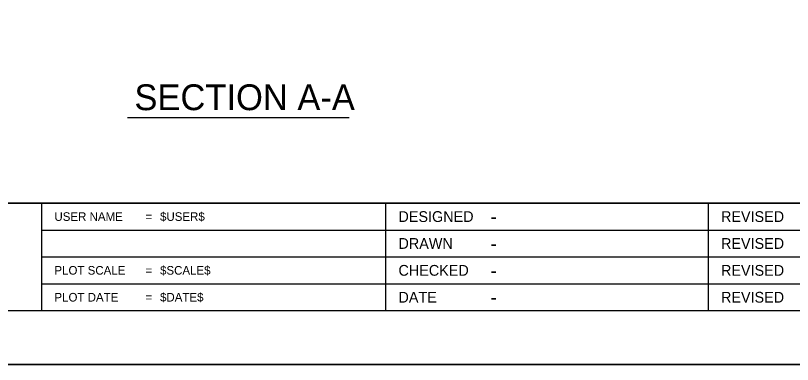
# Model space of a CAD drawing. Extents: x 1875357 to 1890680, y 2257528 to 2269761.
# Drawn here: x 1875594 to 1875955.3, y 2257796.4 to 2257958.6 of the extents above; entities that cross this region are included whole.
import ezdxf

# ---------------------------------------------------------------- set-up
doc = ezdxf.new("R2010")
doc.units = 0
for name, color, linetype in [('Level 24', 7, 'Continuous'), ('Sheets_50 Reference Boundary', 7, 'Continuous'), ('Sheets_General Details', 7, 'Continuous'), ('Sheets_Printer Plotting Border', 7, 'Continuous')]:
    doc.layers.add(name, color=color, linetype=linetype)

msp = doc.modelspace()

# ---------------------------------------------------------------- linework, layer by layer
at = {"layer": 'Level 24'}
msp.add_line((1875646.15, 2257911.22), (1875749.16, 2257911.22), dxfattribs=at)
at = {"layer": 'Sheets_50 Reference Boundary'}
msp.add_lwpolyline([(1875457.4, 2258871.38), (1877032.4, 2258871.38), (1877032.4, 2257871.39), (1875457.4, 2257871.39)], close=True, dxfattribs=at)
at = {"layer": 'Sheets_General Details'}
for p, q in [((1875457.4, 2257871.39), (1877032.4, 2257871.39)), ((1875606.12, 2257871.39), (1875606.12, 2257821.39)), ((1875766.12, 2257871.39), (1875766.12, 2257821.39)), ((1875916.12, 2257871.39), (1875916.12, 2257821.39)), ((1875606.12, 2257858.89), (1876066.12, 2257858.89)), ((1875606.12, 2257846.39), (1876066.12, 2257846.39)), ((1875606.12, 2257833.89), (1876066.12, 2257833.89)), ((1877057.4, 2257796.39), (1875357.4, 2257796.39))]:
    msp.add_line(p, q, dxfattribs=at)
msp.add_lwpolyline([(1875457.4, 2258871.39), (1877032.4, 2258871.39), (1877032.4, 2257821.39), (1875457.4, 2257821.39)], close=True, dxfattribs=at)
at = {"layer": 'Sheets_Printer Plotting Border'}
msp.add_lwpolyline([(1875357.4, 2257796.39), (1877057.4, 2257796.39), (1877057.4, 2258896.39), (1875357.4, 2258896.39)], close=True, dxfattribs=at)

# ---------------------------------------------------------------- texts
at = {"layer": 'Level 24'}
msp.add_text('SECTION A-A', height=12, dxfattribs=at).set_placement((1875649.32, 2257914.61))
at = {"layer": 'Sheets_General Details'}
for s, p in [('USER NAME', (1875612.12, 2257863.14)), ('$USER$', (1875661.23, 2257863.14)), ('=', (1875654.51, 2257863.14)), ('PLOT SCALE', (1875612.12, 2257838.14)), ('=', (1875654.51, 2257838.14)), ('$SCALE$', (1875661.23, 2257838.14)), ('PLOT DATE', (1875612.12, 2257825.64)), ('=', (1875654.51, 2257825.64)), ('$DATE$', (1875661.23, 2257825.64))]:
    msp.add_text(s, height=4, rotation=360, dxfattribs=at).set_placement(p)
for s, height, p in [('DESIGNED', 5, (1875772.12, 2257862.64)), ('REVISED', 5, (1875922.12, 2257862.64)), ('-', 7, (1875814.82, 2257861.64)), ('DRAWN', 5, (1875772.12, 2257850.14)), ('-', 7, (1875814.82, 2257849.14)), ('REVISED', 5, (1875922.12, 2257850.14)), ('CHECKED', 5, (1875772.12, 2257837.64)), ('REVISED', 5, (1875922.12, 2257837.64)), ('-', 7, (1875814.82, 2257836.64)), ('DATE', 5, (1875772.12, 2257825.14)), ('REVISED', 5, (1875922.12, 2257825.14)), ('-', 7, (1875814.82, 2257824.14))]:
    msp.add_text(s, height=height, dxfattribs=at).set_placement(p)

doc.saveas('drawing.dxf')
